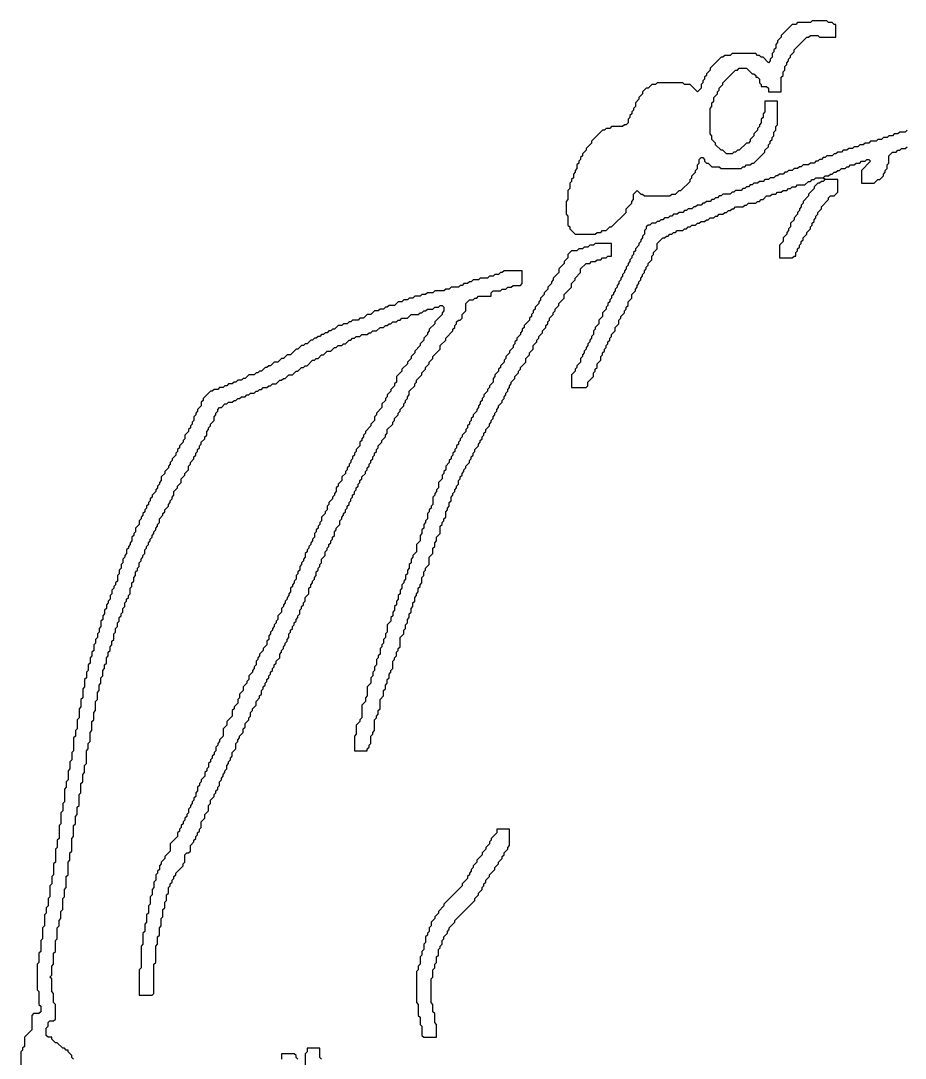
# Model space of a CAD drawing. Header units: metres. Extents: x 0 to 7998, y 2 to 10328.
# Drawn here: x 3216 to 4186, y 5387 to 6524 of the extents above; entities that cross this region are included whole.
import ezdxf

# ---------------------------------------------------------------- set-up
doc = ezdxf.new("R2010")
doc.units = ezdxf.units.M

msp = doc.modelspace()

# ---------------------------------------------------------------- linework, layer by layer
for points in [[(4084, 6524), (4082, 6522), (4068, 6522), (4066, 6520), (4062, 6520), (4050, 6508), (4050, 6506), (4046, 6502), (4046, 6500), (4044, 6498), (4044, 6494), (4042, 6492), (4042, 6490), (4040, 6488), (4040, 6484), (4038, 6482), (4038, 6480), (4036, 6478), (4030, 6484), (4028, 6484), (4026, 6486), (4024, 6486), (4022, 6488), (3996, 6488), (3994, 6486), (3988, 6486), (3986, 6484), (3984, 6484), (3972, 6472), (3972, 6470), (3968, 6466), (3968, 6464), (3966, 6462), (3966, 6460), (3964, 6458), (3964, 6456), (3962, 6454), (3962, 6450), (3958, 6446), (3950, 6454), (3944, 6454), (3942, 6456), (3914, 6456), (3912, 6454), (3908, 6454), (3904, 6450), (3902, 6450), (3898, 6446), (3898, 6444), (3894, 6440), (3894, 6438), (3890, 6434), (3890, 6430), (3888, 6428), (3888, 6426), (3886, 6424), (3886, 6422), (3884, 6420), (3884, 6418), (3882, 6416), (3882, 6412), (3880, 6410), (3878, 6410), (3876, 6408), (3864, 6408), (3862, 6406), (3858, 6406), (3856, 6404), (3854, 6404), (3842, 6392), (3842, 6390), (3836, 6384), (3836, 6382), (3832, 6378), (3832, 6376), (3830, 6374), (3830, 6372), (3828, 6370), (3828, 6368), (3826, 6366), (3826, 6362), (3824, 6360), (3824, 6358), (3822, 6356), (3822, 6352), (3820, 6350), (3820, 6348), (3818, 6346), (3818, 6340), (3816, 6338), (3816, 6328), (3814, 6326), (3814, 6312), (3816, 6310), (3816, 6300), (3818, 6298), (3818, 6296), (3824, 6290), (3846, 6290), (3848, 6292), (3852, 6292), (3854, 6294), (3858, 6294), (3862, 6298), (3864, 6298), (3880, 6314), (3880, 6318), (3886, 6324), (3886, 6326), (3888, 6328), (3888, 6334), (3892, 6338), (3896, 6334), (3898, 6334), (3900, 6332), (3928, 6332), (3930, 6334), (3934, 6334), (3938, 6338), (3940, 6338), (3950, 6348), (3950, 6350), (3952, 6352), (3952, 6354), (3956, 6358), (3956, 6360), (3958, 6362), (3958, 6366), (3960, 6368), (3960, 6372), (3962, 6374), (3964, 6374), (3966, 6372), (3966, 6370), (3968, 6368), (3970, 6368), (3974, 6364), (3982, 6364), (3984, 6362), (4006, 6362), (4008, 6364), (4010, 6364), (4012, 6366), (4016, 6366), (4018, 6368), (4020, 6368), (4032, 6380), (4032, 6382), (4036, 6386), (4036, 6388), (4038, 6390), (4038, 6392), (4040, 6394), (4040, 6396), (4042, 6398), (4042, 6402), (4044, 6404), (4044, 6408), (4046, 6410), (4046, 6436), (4032, 6436), (4032, 6424), (4030, 6422), (4030, 6418), (4028, 6416), (4028, 6412), (4026, 6410), (4026, 6408), (4024, 6406), (4024, 6404), (4020, 6400), (4020, 6398), (4016, 6394), (4016, 6392), (4014, 6390), (4012, 6390), (4004, 6382), (4002, 6382), (4000, 6380), (3998, 6380), (3996, 6378), (3990, 6378), (3986, 6382), (3984, 6382), (3978, 6388), (3978, 6390), (3974, 6394), (3974, 6398), (3972, 6400), (3972, 6428), (3974, 6430), (3974, 6434), (3976, 6436), (3976, 6440), (3980, 6444), (3980, 6446), (3982, 6448), (3982, 6450), (3986, 6454), (3986, 6456), (4000, 6470), (4002, 6470), (4004, 6472), (4012, 6472), (4018, 6466), (4020, 6466), (4022, 6464), (4022, 6462), (4024, 6462), (4026, 6460), (4026, 6456), (4028, 6454), (4028, 6452), (4034, 6452), (4036, 6450), (4036, 6446), (4050, 6446), (4050, 6462), (4052, 6464), (4052, 6468), (4054, 6470), (4054, 6474), (4056, 6476), (4056, 6478), (4058, 6480), (4058, 6482), (4060, 6484), (4060, 6486), (4064, 6490), (4064, 6492), (4078, 6506), (4080, 6506), (4082, 6508), (4090, 6508), (4092, 6506), (4110, 6506), (4110, 6520), (4108, 6520), (4106, 6522), (4102, 6522), (4100, 6524)], [(3846, 6280), (3844, 6278), (3840, 6278), (3838, 6276), (3834, 6276), (3832, 6274), (3828, 6274), (3826, 6272), (3820, 6272), (3816, 6268), (3816, 6264), (3812, 6260), (3812, 6258), (3806, 6252), (3806, 6248), (3800, 6242), (3800, 6240), (3798, 6238), (3798, 6236), (3794, 6232), (3794, 6230), (3790, 6226), (3790, 6224), (3786, 6220), (3786, 6218), (3784, 6216), (3784, 6214), (3780, 6210), (3780, 6208), (3778, 6206), (3778, 6204), (3776, 6202), (3776, 6200), (3774, 6198), (3774, 6196), (3768, 6190), (3768, 6188), (3766, 6186), (3766, 6184), (3764, 6182), (3764, 6180), (3760, 6176), (3760, 6174), (3758, 6172), (3758, 6170), (3756, 6168), (3756, 6166), (3752, 6162), (3752, 6160), (3748, 6156), (3748, 6154), (3746, 6152), (3746, 6150), (3742, 6146), (3742, 6144), (3740, 6142), (3740, 6140), (3736, 6136), (3736, 6134), (3734, 6132), (3734, 6128), (3730, 6124), (3730, 6122), (3728, 6120), (3728, 6118), (3724, 6114), (3724, 6112), (3722, 6110), (3722, 6108), (3720, 6106), (3720, 6104), (3718, 6102), (3718, 6100), (3716, 6098), (3716, 6096), (3712, 6092), (3712, 6090), (3710, 6088), (3710, 6086), (3708, 6084), (3708, 6082), (3706, 6080), (3706, 6078), (3704, 6076), (3704, 6074), (3700, 6070), (3700, 6068), (3698, 6066), (3698, 6064), (3696, 6062), (3696, 6060), (3694, 6058), (3694, 6056), (3692, 6054), (3692, 6052), (3690, 6050), (3690, 6048), (3688, 6046), (3688, 6044), (3686, 6042), (3686, 6040), (3682, 6036), (3682, 6032), (3680, 6030), (3680, 6028), (3678, 6026), (3678, 6022), (3674, 6018), (3674, 6012), (3672, 6010), (3672, 6008), (3670, 6006), (3670, 6004), (3668, 6002), (3668, 5994), (3666, 5992), (3666, 5990), (3664, 5988), (3664, 5986), (3662, 5984), (3662, 5978), (3660, 5976), (3660, 5974), (3658, 5972), (3658, 5968), (3656, 5966), (3656, 5962), (3654, 5960), (3654, 5954), (3650, 5950), (3650, 5942), (3646, 5938), (3646, 5936), (3644, 5934), (3644, 5930), (3642, 5928), (3642, 5924), (3640, 5922), (3640, 5918), (3638, 5916), (3638, 5912), (3636, 5910), (3636, 5908), (3634, 5906), (3634, 5902), (3632, 5900), (3632, 5896), (3630, 5894), (3630, 5890), (3628, 5888), (3628, 5884), (3626, 5882), (3626, 5878), (3624, 5876), (3624, 5872), (3622, 5870), (3622, 5866), (3618, 5862), (3618, 5854), (3616, 5852), (3616, 5848), (3614, 5846), (3614, 5842), (3612, 5840), (3612, 5838), (3610, 5836), (3610, 5830), (3608, 5828), (3608, 5826), (3606, 5824), (3606, 5818), (3604, 5816), (3604, 5812), (3602, 5810), (3602, 5806), (3600, 5804), (3600, 5798), (3596, 5794), (3596, 5784), (3594, 5782), (3594, 5778), (3590, 5774), (3590, 5760), (3588, 5758), (3588, 5756), (3584, 5752), (3584, 5742), (3582, 5740), (3582, 5724), (3596, 5724), (3596, 5726), (3598, 5728), (3598, 5730), (3600, 5732), (3600, 5740), (3602, 5742), (3602, 5744), (3604, 5746), (3604, 5758), (3606, 5760), (3606, 5762), (3608, 5764), (3608, 5768), (3610, 5770), (3610, 5780), (3614, 5784), (3614, 5790), (3616, 5792), (3616, 5796), (3618, 5798), (3618, 5802), (3620, 5804), (3620, 5808), (3622, 5810), (3622, 5812), (3624, 5814), (3624, 5822), (3626, 5824), (3626, 5826), (3628, 5828), (3628, 5832), (3630, 5834), (3630, 5836), (3632, 5838), (3632, 5848), (3636, 5852), (3636, 5856), (3638, 5858), (3638, 5862), (3640, 5864), (3640, 5868), (3642, 5870), (3642, 5874), (3644, 5876), (3644, 5880), (3646, 5882), (3646, 5886), (3648, 5888), (3648, 5892), (3650, 5894), (3650, 5896), (3652, 5898), (3652, 5902), (3654, 5904), (3654, 5906), (3656, 5908), (3656, 5914), (3658, 5916), (3658, 5920), (3660, 5922), (3660, 5924), (3664, 5928), (3664, 5936), (3668, 5940), (3668, 5946), (3670, 5948), (3670, 5952), (3672, 5954), (3672, 5958), (3676, 5962), (3676, 5970), (3678, 5972), (3678, 5974), (3680, 5976), (3680, 5978), (3682, 5980), (3682, 5986), (3684, 5988), (3684, 5990), (3686, 5992), (3686, 5996), (3688, 5998), (3688, 6002), (3690, 6004), (3690, 6006), (3692, 6008), (3692, 6010), (3694, 6012), (3694, 6014), (3696, 6016), (3696, 6020), (3698, 6022), (3698, 6024), (3700, 6026), (3700, 6028), (3702, 6030), (3702, 6032), (3704, 6034), (3704, 6036), (3708, 6040), (3708, 6042), (3710, 6044), (3710, 6046), (3712, 6048), (3712, 6050), (3714, 6052), (3714, 6054), (3718, 6058), (3718, 6060), (3720, 6062), (3720, 6064), (3722, 6066), (3722, 6068), (3724, 6070), (3724, 6072), (3726, 6074), (3726, 6076), (3730, 6080), (3730, 6082), (3732, 6084), (3732, 6086), (3734, 6088), (3734, 6090), (3736, 6092), (3736, 6094), (3738, 6096), (3738, 6098), (3740, 6100), (3740, 6102), (3744, 6106), (3744, 6108), (3746, 6110), (3746, 6112), (3748, 6114), (3748, 6116), (3750, 6118), (3750, 6120), (3752, 6122), (3752, 6124), (3754, 6126), (3754, 6128), (3758, 6132), (3758, 6134), (3762, 6138), (3762, 6140), (3764, 6142), (3764, 6144), (3770, 6150), (3770, 6154), (3774, 6158), (3774, 6160), (3778, 6164), (3778, 6168), (3782, 6172), (3782, 6174), (3784, 6176), (3784, 6178), (3788, 6182), (3788, 6184), (3792, 6188), (3792, 6190), (3794, 6192), (3794, 6194), (3796, 6196), (3796, 6198), (3800, 6202), (3800, 6204), (3802, 6206), (3802, 6208), (3806, 6212), (3806, 6214), (3812, 6220), (3812, 6224), (3820, 6232), (3820, 6236), (3824, 6240), (3824, 6242), (3830, 6248), (3830, 6252), (3836, 6258), (3840, 6258), (3842, 6260), (3846, 6260), (3848, 6262), (3852, 6262), (3854, 6264), (3858, 6264), (3860, 6266), (3864, 6266), (3864, 6280)], [(3738, 5638), (3738, 5634), (3732, 5628), (3732, 5626), (3730, 5624), (3730, 5622), (3726, 5618), (3726, 5616), (3722, 5612), (3722, 5610), (3716, 5604), (3716, 5602), (3712, 5598), (3712, 5596), (3710, 5594), (3710, 5592), (3708, 5590), (3708, 5588), (3706, 5586), (3706, 5584), (3700, 5578), (3700, 5576), (3680, 5556), (3680, 5554), (3674, 5548), (3674, 5546), (3670, 5542), (3670, 5540), (3666, 5536), (3666, 5532), (3664, 5530), (3664, 5526), (3662, 5524), (3662, 5522), (3660, 5520), (3660, 5514), (3658, 5512), (3658, 5506), (3656, 5504), (3656, 5500), (3654, 5498), (3654, 5490), (3652, 5488), (3652, 5484), (3650, 5482), (3650, 5448), (3652, 5446), (3652, 5434), (3654, 5432), (3654, 5424), (3656, 5422), (3656, 5412), (3658, 5410), (3672, 5410), (3672, 5424), (3670, 5426), (3670, 5436), (3668, 5438), (3668, 5446), (3666, 5448), (3666, 5474), (3668, 5476), (3668, 5484), (3670, 5486), (3670, 5490), (3672, 5492), (3672, 5498), (3674, 5500), (3674, 5506), (3676, 5508), (3676, 5510), (3678, 5512), (3678, 5516), (3680, 5518), (3680, 5520), (3684, 5524), (3684, 5526), (3686, 5528), (3686, 5530), (3692, 5536), (3692, 5538), (3714, 5560), (3714, 5562), (3718, 5566), (3718, 5568), (3722, 5572), (3722, 5574), (3724, 5576), (3724, 5578), (3726, 5580), (3726, 5582), (3730, 5586), (3730, 5588), (3736, 5594), (3736, 5596), (3740, 5600), (3740, 5602), (3744, 5606), (3744, 5608), (3746, 5610), (3746, 5612), (3750, 5616), (3750, 5618), (3752, 5620), (3752, 5638)]]:
    msp.add_lwpolyline(points, close=True)
for points in [[(4188, 6404), (4186, 6402), (4180, 6402), (4178, 6400), (4174, 6400), (4172, 6398), (4168, 6398), (4166, 6396), (4162, 6396), (4160, 6394), (4156, 6394), (4154, 6392), (4148, 6392), (4146, 6390), (4142, 6390), (4140, 6388), (4136, 6388), (4134, 6386), (4130, 6386), (4128, 6384), (4124, 6384), (4122, 6382), (4118, 6382), (4116, 6380), (4112, 6380), (4110, 6378), (4108, 6378), (4106, 6376), (4100, 6376), (4098, 6374), (4096, 6374), (4094, 6372), (4092, 6372), (4090, 6370), (4088, 6370), (4086, 6368), (4082, 6368), (4080, 6366), (4074, 6366), (4072, 6364), (4070, 6364), (4068, 6362), (4064, 6362), (4062, 6360), (4058, 6360), (4056, 6358), (4054, 6358), (4052, 6356), (4048, 6356), (4046, 6354), (4044, 6354), (4042, 6352), (4038, 6352), (4036, 6350), (4032, 6350), (4030, 6348), (4026, 6348), (4024, 6346), (4020, 6346), (4018, 6344), (4016, 6344), (4014, 6342), (4012, 6342), (4010, 6340), (4008, 6340), (4006, 6338), (4000, 6338), (3998, 6336), (3996, 6336), (3994, 6334), (3986, 6334), (3984, 6332), (3982, 6332), (3980, 6330), (3978, 6330), (3976, 6328), (3974, 6328), (3972, 6326), (3968, 6326), (3966, 6324), (3964, 6324), (3962, 6322), (3958, 6322), (3956, 6320), (3954, 6320), (3952, 6318), (3948, 6318), (3946, 6316), (3944, 6316), (3942, 6314), (3938, 6314), (3936, 6312), (3932, 6312), (3930, 6310), (3928, 6310), (3926, 6308), (3922, 6308), (3920, 6306), (3918, 6306), (3916, 6304), (3914, 6304), (3912, 6302), (3908, 6302), (3906, 6300), (3904, 6300), (3902, 6298), (3902, 6296), (3900, 6294), (3900, 6290), (3898, 6288), (3898, 6286), (3896, 6284), (3896, 6282), (3894, 6280), (3894, 6278), (3890, 6274), (3890, 6272), (3888, 6270), (3888, 6268), (3886, 6266), (3886, 6264), (3884, 6262), (3884, 6260), (3882, 6258), (3882, 6256), (3880, 6254), (3880, 6252), (3878, 6250), (3878, 6248), (3876, 6246), (3876, 6244), (3874, 6242), (3874, 6240), (3872, 6238), (3872, 6236), (3870, 6234), (3870, 6232), (3868, 6230), (3868, 6228), (3866, 6226), (3866, 6224), (3864, 6222), (3864, 6220), (3862, 6218), (3862, 6216), (3860, 6214), (3860, 6212), (3858, 6210), (3858, 6208), (3854, 6204), (3854, 6200), (3850, 6196), (3850, 6192), (3846, 6188), (3846, 6186), (3844, 6184), (3844, 6180), (3842, 6178), (3842, 6176), (3840, 6174), (3840, 6172), (3838, 6170), (3838, 6168), (3836, 6166), (3836, 6164), (3834, 6162), (3834, 6160), (3832, 6158), (3832, 6156), (3830, 6154), (3830, 6150), (3826, 6146), (3826, 6144), (3824, 6142), (3824, 6140), (3820, 6136), (3820, 6122), (3836, 6122), (3838, 6124), (3838, 6128), (3844, 6134), (3844, 6138), (3846, 6140), (3846, 6142), (3848, 6144), (3848, 6148), (3852, 6152), (3852, 6156), (3854, 6158), (3854, 6160), (3856, 6162), (3856, 6164), (3858, 6166), (3858, 6168), (3860, 6170), (3860, 6172), (3862, 6174), (3862, 6176), (3864, 6178), (3864, 6180), (3868, 6184), (3868, 6188), (3872, 6192), (3872, 6196), (3874, 6198), (3874, 6200), (3878, 6204), (3878, 6206), (3880, 6208), (3880, 6210), (3882, 6212), (3882, 6216), (3886, 6220), (3886, 6224), (3890, 6228), (3890, 6230), (3892, 6232), (3892, 6234), (3894, 6236), (3894, 6238), (3896, 6240), (3896, 6242), (3898, 6244), (3898, 6246), (3900, 6248), (3900, 6250), (3902, 6252), (3902, 6254), (3904, 6256), (3904, 6258), (3908, 6262), (3908, 6266), (3910, 6268), (3910, 6270), (3914, 6274), (3914, 6280), (3920, 6286), (3922, 6286), (3924, 6288), (3926, 6288), (3928, 6290), (3930, 6290), (3932, 6292), (3934, 6292), (3936, 6294), (3942, 6294), (3944, 6296), (3946, 6296), (3948, 6298), (3950, 6298), (3952, 6300), (3956, 6300), (3958, 6302), (3960, 6302), (3962, 6304), (3966, 6304), (3968, 6306), (3970, 6306), (3972, 6308), (3976, 6308), (3978, 6310), (3980, 6310), (3982, 6312), (3986, 6312), (3988, 6314), (3990, 6314), (3992, 6316), (3994, 6316), (3996, 6318), (3998, 6318), (4000, 6320), (4008, 6320), (4010, 6322), (4012, 6322), (4014, 6324), (4022, 6324), (4024, 6326), (4026, 6326), (4028, 6328), (4030, 6328), (4034, 6332), (4038, 6332), (4040, 6334), (4044, 6334), (4046, 6336), (4050, 6336), (4052, 6338), (4056, 6338), (4058, 6340), (4060, 6340), (4062, 6342), (4066, 6342), (4068, 6344), (4076, 6344), (4080, 6348), (4082, 6348), (4084, 6350), (4086, 6350), (4088, 6352), (4096, 6352), (4098, 6350), (4096, 6348), (4094, 6348), (4092, 6346), (4090, 6346), (4086, 6342), (4086, 6340), (4080, 6334), (4080, 6332), (4074, 6326), (4074, 6324), (4072, 6322), (4072, 6320), (4070, 6318), (4070, 6316), (4068, 6314), (4068, 6312), (4064, 6308), (4064, 6306), (4060, 6302), (4060, 6298), (4058, 6296), (4058, 6294), (4056, 6292), (4056, 6290), (4052, 6286), (4052, 6282), (4048, 6278), (4048, 6264), (4062, 6264), (4064, 6266), (4066, 6266), (4066, 6270), (4068, 6272), (4068, 6274), (4070, 6276), (4070, 6278), (4072, 6280), (4072, 6282), (4074, 6284), (4074, 6286), (4078, 6290), (4078, 6292), (4082, 6296), (4082, 6298), (4084, 6300), (4084, 6302), (4086, 6304), (4086, 6306), (4088, 6308), (4088, 6310), (4090, 6312), (4090, 6314), (4094, 6318), (4094, 6320), (4102, 6328), (4102, 6330), (4104, 6332), (4108, 6332), (4112, 6336), (4112, 6350), (4098, 6350), (4096, 6352), (4098, 6354), (4102, 6354), (4104, 6356), (4106, 6356), (4108, 6358), (4110, 6358), (4112, 6360), (4114, 6360), (4116, 6362), (4120, 6362), (4122, 6364), (4124, 6364), (4126, 6366), (4130, 6366), (4132, 6368), (4136, 6368), (4138, 6370), (4142, 6370), (4144, 6372), (4146, 6372), (4148, 6370), (4138, 6360), (4138, 6346), (4152, 6346), (4156, 6350), (4158, 6350), (4162, 6354), (4162, 6356), (4164, 6358), (4164, 6360), (4166, 6362), (4166, 6366), (4168, 6368), (4168, 6376), (4172, 6380), (4176, 6380), (4178, 6382), (4180, 6382), (4182, 6384), (4186, 6384), (4188, 6386)], [(3274, 5386), (3272, 5388), (3272, 5390), (3268, 5394), (3268, 5396), (3266, 5396), (3264, 5398), (3262, 5398), (3256, 5404), (3254, 5404), (3250, 5408), (3250, 5410), (3246, 5410), (3244, 5412), (3244, 5420), (3246, 5422), (3246, 5426), (3248, 5428), (3252, 5428), (3254, 5430), (3254, 5446), (3252, 5448), (3252, 5458), (3250, 5460), (3250, 5474), (3248, 5476), (3250, 5478), (3250, 5488), (3252, 5490), (3252, 5502), (3254, 5504), (3254, 5516), (3256, 5518), (3256, 5530), (3258, 5532), (3258, 5538), (3260, 5540), (3260, 5548), (3262, 5550), (3262, 5562), (3264, 5564), (3264, 5572), (3266, 5574), (3266, 5586), (3268, 5588), (3268, 5602), (3270, 5604), (3270, 5612), (3272, 5614), (3272, 5628), (3274, 5630), (3274, 5642), (3276, 5644), (3276, 5652), (3278, 5654), (3278, 5662), (3280, 5664), (3280, 5676), (3282, 5678), (3282, 5688), (3284, 5690), (3284, 5698), (3286, 5700), (3286, 5708), (3288, 5710), (3288, 5724), (3290, 5726), (3290, 5732), (3292, 5734), (3292, 5744), (3294, 5746), (3294, 5756), (3296, 5758), (3296, 5766), (3298, 5768), (3298, 5778), (3300, 5780), (3300, 5788), (3302, 5790), (3302, 5796), (3304, 5798), (3304, 5804), (3306, 5806), (3306, 5812), (3308, 5814), (3308, 5818), (3310, 5820), (3310, 5826), (3312, 5828), (3312, 5832), (3314, 5834), (3314, 5838), (3316, 5840), (3316, 5844), (3318, 5846), (3318, 5852), (3320, 5854), (3320, 5858), (3322, 5860), (3322, 5864), (3324, 5866), (3324, 5870), (3326, 5872), (3326, 5874), (3328, 5876), (3328, 5880), (3330, 5882), (3330, 5886), (3332, 5888), (3332, 5890), (3334, 5892), (3334, 5894), (3336, 5896), (3336, 5902), (3338, 5904), (3338, 5908), (3340, 5910), (3340, 5914), (3342, 5916), (3342, 5920), (3344, 5922), (3344, 5924), (3346, 5926), (3346, 5930), (3348, 5932), (3348, 5934), (3350, 5936), (3350, 5938), (3352, 5940), (3352, 5944), (3354, 5946), (3354, 5948), (3356, 5950), (3356, 5952), (3358, 5954), (3358, 5956), (3360, 5958), (3360, 5960), (3362, 5962), (3362, 5964), (3364, 5966), (3364, 5968), (3366, 5970), (3366, 5972), (3368, 5974), (3368, 5978), (3372, 5982), (3372, 5984), (3374, 5986), (3374, 5988), (3378, 5992), (3378, 5994), (3380, 5996), (3380, 5998), (3382, 6000), (3382, 6002), (3384, 6004), (3384, 6008), (3388, 6012), (3388, 6014), (3392, 6018), (3392, 6022), (3396, 6026), (3396, 6028), (3400, 6032), (3400, 6036), (3402, 6038), (3402, 6040), (3406, 6044), (3406, 6046), (3408, 6048), (3408, 6050), (3410, 6052), (3410, 6054), (3412, 6056), (3412, 6058), (3414, 6060), (3414, 6062), (3418, 6066), (3418, 6068), (3420, 6070), (3420, 6074), (3422, 6076), (3422, 6078), (3424, 6080), (3424, 6082), (3428, 6086), (3428, 6090), (3430, 6092), (3430, 6094), (3432, 6096), (3432, 6098), (3434, 6100), (3436, 6100), (3440, 6104), (3442, 6104), (3444, 6106), (3448, 6106), (3450, 6108), (3452, 6108), (3454, 6110), (3456, 6110), (3458, 6112), (3462, 6112), (3464, 6114), (3466, 6114), (3468, 6116), (3472, 6116), (3474, 6118), (3476, 6118), (3478, 6120), (3480, 6120), (3482, 6122), (3486, 6122), (3488, 6124), (3490, 6124), (3492, 6126), (3496, 6126), (3500, 6130), (3502, 6130), (3504, 6132), (3506, 6132), (3510, 6136), (3514, 6136), (3518, 6140), (3520, 6140), (3524, 6144), (3526, 6144), (3528, 6146), (3530, 6146), (3536, 6152), (3538, 6152), (3540, 6154), (3542, 6154), (3546, 6158), (3548, 6158), (3552, 6162), (3556, 6162), (3560, 6166), (3562, 6166), (3564, 6168), (3568, 6168), (3570, 6170), (3572, 6170), (3576, 6174), (3578, 6174), (3580, 6176), (3582, 6176), (3584, 6178), (3588, 6178), (3590, 6180), (3596, 6180), (3598, 6182), (3600, 6182), (3602, 6184), (3606, 6184), (3610, 6188), (3614, 6188), (3616, 6190), (3618, 6190), (3620, 6192), (3622, 6192), (3624, 6194), (3628, 6194), (3630, 6196), (3632, 6196), (3634, 6198), (3640, 6198), (3644, 6202), (3652, 6202), (3654, 6204), (3656, 6204), (3658, 6206), (3660, 6206), (3662, 6208), (3668, 6208), (3670, 6210), (3674, 6210), (3676, 6212), (3678, 6212), (3680, 6210), (3680, 6206), (3678, 6204), (3678, 6202), (3670, 6194), (3670, 6192), (3664, 6186), (3664, 6184), (3662, 6182), (3662, 6180), (3658, 6176), (3658, 6174), (3654, 6170), (3654, 6168), (3648, 6162), (3648, 6160), (3644, 6156), (3644, 6154), (3640, 6150), (3640, 6148), (3634, 6142), (3634, 6140), (3628, 6134), (3628, 6128), (3626, 6126), (3626, 6124), (3622, 6120), (3622, 6118), (3618, 6114), (3618, 6112), (3616, 6110), (3616, 6108), (3612, 6104), (3612, 6100), (3606, 6094), (3606, 6092), (3604, 6090), (3604, 6086), (3600, 6082), (3600, 6080), (3594, 6074), (3594, 6072), (3592, 6070), (3592, 6068), (3590, 6066), (3590, 6064), (3588, 6062), (3588, 6058), (3584, 6054), (3584, 6052), (3582, 6050), (3582, 6048), (3580, 6046), (3580, 6044), (3578, 6042), (3578, 6040), (3576, 6038), (3576, 6036), (3574, 6034), (3574, 6032), (3572, 6030), (3572, 6028), (3568, 6024), (3568, 6020), (3564, 6016), (3564, 6014), (3562, 6012), (3562, 6008), (3560, 6006), (3560, 6004), (3558, 6002), (3558, 6000), (3554, 5996), (3554, 5994), (3552, 5992), (3552, 5988), (3550, 5986), (3550, 5984), (3546, 5980), (3546, 5976), (3544, 5974), (3544, 5972), (3542, 5970), (3542, 5968), (3540, 5966), (3540, 5964), (3538, 5962), (3538, 5958), (3536, 5956), (3536, 5954), (3534, 5952), (3534, 5950), (3532, 5948), (3532, 5946), (3530, 5944), (3530, 5942), (3528, 5940), (3528, 5936), (3526, 5934), (3526, 5932), (3524, 5930), (3524, 5928), (3522, 5926), (3522, 5922), (3520, 5920), (3520, 5918), (3518, 5916), (3518, 5912), (3516, 5910), (3516, 5908), (3514, 5906), (3514, 5904), (3512, 5902), (3512, 5898), (3510, 5896), (3510, 5894), (3508, 5892), (3508, 5890), (3506, 5888), (3506, 5886), (3504, 5884), (3504, 5882), (3502, 5880), (3502, 5876), (3498, 5872), (3498, 5868), (3496, 5866), (3496, 5864), (3494, 5862), (3494, 5860), (3492, 5858), (3492, 5856), (3490, 5854), (3490, 5852), (3488, 5850), (3488, 5846), (3486, 5844), (3486, 5840), (3482, 5836), (3482, 5834), (3478, 5830), (3478, 5828), (3476, 5826), (3476, 5824), (3474, 5822), (3474, 5818), (3472, 5816), (3472, 5814), (3470, 5812), (3470, 5810), (3466, 5806), (3466, 5802), (3464, 5800), (3464, 5798), (3460, 5794), (3460, 5790), (3456, 5786), (3456, 5782), (3454, 5780), (3454, 5776), (3450, 5772), (3450, 5770), (3448, 5768), (3448, 5762), (3442, 5756), (3442, 5752), (3438, 5748), (3438, 5740), (3434, 5736), (3434, 5734), (3432, 5732), (3432, 5730), (3430, 5728), (3430, 5724), (3428, 5722), (3428, 5720), (3426, 5718), (3426, 5716), (3424, 5714), (3424, 5712), (3422, 5710), (3422, 5706), (3420, 5704), (3420, 5702), (3418, 5700), (3418, 5696), (3414, 5692), (3414, 5690), (3412, 5688), (3412, 5686), (3410, 5684), (3410, 5680), (3408, 5678), (3408, 5674), (3406, 5672), (3406, 5670), (3404, 5668), (3404, 5666), (3402, 5664), (3402, 5662), (3400, 5660), (3400, 5656), (3398, 5654), (3398, 5652), (3396, 5650), (3396, 5648), (3394, 5646), (3394, 5644), (3392, 5642), (3392, 5640), (3390, 5638), (3390, 5636), (3388, 5634), (3388, 5630), (3380, 5622), (3380, 5614), (3374, 5608), (3374, 5606), (3370, 5602), (3370, 5600), (3368, 5598), (3368, 5594), (3366, 5592), (3366, 5590), (3364, 5588), (3364, 5582), (3362, 5580), (3362, 5574), (3360, 5572), (3360, 5566), (3358, 5564), (3358, 5556), (3356, 5554), (3356, 5546), (3354, 5544), (3354, 5536), (3352, 5534), (3352, 5526), (3350, 5524), (3350, 5512), (3348, 5510), (3348, 5486), (3346, 5484), (3346, 5456), (3360, 5456), (3362, 5458), (3362, 5490), (3364, 5492), (3364, 5510), (3366, 5512), (3366, 5520), (3368, 5522), (3368, 5530), (3370, 5532), (3370, 5540), (3372, 5542), (3372, 5550), (3374, 5552), (3374, 5558), (3376, 5560), (3376, 5566), (3378, 5568), (3378, 5574), (3380, 5576), (3380, 5578), (3382, 5580), (3382, 5582), (3384, 5584), (3384, 5586), (3386, 5588), (3386, 5590), (3394, 5598), (3394, 5600), (3396, 5602), (3396, 5610), (3398, 5612), (3400, 5612), (3402, 5614), (3402, 5620), (3406, 5624), (3406, 5626), (3408, 5628), (3408, 5630), (3410, 5632), (3410, 5634), (3412, 5636), (3412, 5638), (3414, 5640), (3414, 5646), (3418, 5650), (3418, 5654), (3422, 5658), (3422, 5664), (3424, 5666), (3424, 5670), (3428, 5674), (3428, 5676), (3430, 5678), (3430, 5680), (3432, 5682), (3432, 5684), (3434, 5686), (3434, 5690), (3436, 5692), (3436, 5694), (3438, 5696), (3438, 5698), (3440, 5700), (3440, 5702), (3442, 5704), (3442, 5708), (3444, 5710), (3444, 5712), (3446, 5714), (3446, 5716), (3448, 5718), (3448, 5722), (3452, 5726), (3452, 5732), (3454, 5734), (3454, 5736), (3456, 5738), (3456, 5740), (3460, 5744), (3460, 5748), (3462, 5750), (3462, 5754), (3466, 5758), (3466, 5760), (3468, 5762), (3468, 5766), (3470, 5768), (3470, 5770), (3474, 5774), (3474, 5778), (3478, 5782), (3478, 5784), (3480, 5786), (3480, 5790), (3482, 5792), (3482, 5794), (3484, 5796), (3484, 5798), (3486, 5800), (3486, 5802), (3488, 5804), (3488, 5806), (3490, 5808), (3490, 5810), (3492, 5812), (3492, 5814), (3494, 5816), (3494, 5818), (3496, 5820), (3496, 5822), (3500, 5826), (3500, 5830), (3502, 5832), (3502, 5834), (3504, 5836), (3504, 5838), (3506, 5840), (3506, 5842), (3508, 5844), (3508, 5846), (3510, 5848), (3510, 5852), (3512, 5854), (3512, 5856), (3514, 5858), (3514, 5860), (3516, 5862), (3516, 5864), (3518, 5866), (3518, 5868), (3520, 5870), (3520, 5872), (3522, 5874), (3522, 5878), (3524, 5880), (3524, 5882), (3526, 5884), (3526, 5886), (3528, 5888), (3528, 5892), (3532, 5896), (3532, 5902), (3534, 5904), (3534, 5906), (3536, 5908), (3536, 5910), (3538, 5912), (3538, 5914), (3540, 5916), (3540, 5920), (3542, 5922), (3542, 5924), (3544, 5926), (3544, 5928), (3546, 5930), (3546, 5934), (3550, 5938), (3550, 5942), (3552, 5944), (3552, 5946), (3554, 5948), (3554, 5950), (3556, 5952), (3556, 5954), (3558, 5956), (3558, 5958), (3560, 5960), (3560, 5964), (3562, 5966), (3562, 5968), (3566, 5972), (3566, 5976), (3568, 5978), (3568, 5980), (3570, 5982), (3570, 5984), (3572, 5986), (3572, 5988), (3574, 5990), (3574, 5992), (3576, 5994), (3576, 5996), (3578, 5998), (3578, 6000), (3580, 6002), (3580, 6004), (3582, 6006), (3582, 6008), (3584, 6010), (3584, 6012), (3586, 6014), (3586, 6016), (3588, 6018), (3588, 6020), (3590, 6022), (3590, 6024), (3594, 6028), (3594, 6030), (3596, 6032), (3596, 6034), (3598, 6036), (3598, 6038), (3600, 6040), (3600, 6042), (3602, 6044), (3602, 6046), (3604, 6048), (3604, 6050), (3606, 6052), (3606, 6054), (3608, 6056), (3608, 6058), (3612, 6062), (3612, 6064), (3616, 6068), (3616, 6070), (3618, 6072), (3618, 6076), (3624, 6082), (3624, 6084), (3626, 6086), (3626, 6088), (3630, 6092), (3630, 6094), (3632, 6096), (3632, 6098), (3636, 6102), (3636, 6104), (3638, 6106), (3638, 6108), (3640, 6110), (3640, 6112), (3642, 6114), (3642, 6118), (3648, 6124), (3648, 6126), (3650, 6128), (3650, 6130), (3656, 6136), (3656, 6138), (3660, 6142), (3660, 6144), (3664, 6148), (3664, 6150), (3668, 6154), (3668, 6156), (3676, 6164), (3676, 6168), (3682, 6174), (3682, 6176), (3690, 6184), (3690, 6186), (3692, 6188), (3692, 6190), (3694, 6192), (3694, 6194), (3696, 6196), (3698, 6196), (3700, 6198), (3700, 6202), (3704, 6206), (3704, 6214), (3708, 6218), (3712, 6218), (3714, 6220), (3716, 6220), (3718, 6222), (3732, 6222), (3732, 6226), (3734, 6228), (3742, 6228), (3744, 6230), (3748, 6230), (3750, 6232), (3754, 6232), (3756, 6234), (3764, 6234), (3766, 6236), (3766, 6250), (3746, 6250), (3744, 6248), (3742, 6248), (3740, 6246), (3736, 6246), (3734, 6244), (3730, 6244), (3728, 6242), (3720, 6242), (3718, 6240), (3712, 6240), (3710, 6238), (3708, 6238), (3706, 6236), (3702, 6236), (3700, 6234), (3698, 6234), (3696, 6232), (3688, 6232), (3686, 6230), (3682, 6230), (3680, 6228), (3670, 6228), (3668, 6226), (3662, 6226), (3660, 6224), (3656, 6224), (3654, 6222), (3648, 6222), (3646, 6220), (3642, 6220), (3640, 6218), (3636, 6218), (3634, 6216), (3630, 6216), (3626, 6212), (3620, 6212), (3618, 6210), (3616, 6210), (3614, 6208), (3610, 6208), (3608, 6206), (3604, 6206), (3600, 6202), (3596, 6202), (3592, 6198), (3588, 6198), (3586, 6196), (3580, 6196), (3578, 6194), (3576, 6194), (3574, 6192), (3570, 6192), (3568, 6190), (3564, 6190), (3560, 6186), (3558, 6186), (3556, 6184), (3554, 6184), (3552, 6182), (3550, 6182), (3548, 6180), (3546, 6180), (3544, 6178), (3542, 6178), (3540, 6176), (3538, 6176), (3536, 6174), (3534, 6174), (3530, 6170), (3528, 6170), (3526, 6168), (3524, 6168), (3520, 6164), (3518, 6164), (3512, 6158), (3508, 6158), (3504, 6154), (3502, 6154), (3498, 6150), (3494, 6150), (3490, 6146), (3488, 6146), (3486, 6144), (3484, 6144), (3480, 6140), (3478, 6140), (3476, 6138), (3474, 6138), (3472, 6136), (3466, 6136), (3462, 6132), (3460, 6132), (3458, 6130), (3454, 6130), (3452, 6128), (3450, 6128), (3448, 6126), (3444, 6126), (3442, 6124), (3440, 6124), (3438, 6122), (3434, 6122), (3432, 6120), (3428, 6120), (3426, 6118), (3424, 6118), (3416, 6110), (3416, 6108), (3414, 6106), (3414, 6102), (3410, 6098), (3410, 6096), (3408, 6094), (3408, 6092), (3406, 6090), (3406, 6086), (3404, 6084), (3404, 6082), (3402, 6080), (3402, 6078), (3400, 6076), (3400, 6074), (3396, 6070), (3396, 6066), (3394, 6064), (3394, 6062), (3390, 6058), (3390, 6056), (3388, 6054), (3388, 6052), (3386, 6050), (3386, 6048), (3382, 6044), (3382, 6042), (3380, 6040), (3380, 6038), (3378, 6036), (3378, 6034), (3374, 6030), (3374, 6028), (3370, 6024), (3370, 6020), (3368, 6018), (3368, 6016), (3366, 6014), (3366, 6012), (3364, 6010), (3364, 6008), (3360, 6004), (3360, 6002), (3358, 6000), (3358, 5998), (3356, 5996), (3356, 5994), (3354, 5992), (3354, 5990), (3352, 5988), (3352, 5986), (3350, 5984), (3350, 5982), (3348, 5980), (3348, 5978), (3346, 5976), (3346, 5972), (3342, 5968), (3342, 5964), (3340, 5962), (3340, 5960), (3338, 5958), (3338, 5954), (3336, 5952), (3336, 5950), (3334, 5948), (3334, 5946), (3332, 5944), (3332, 5940), (3330, 5938), (3330, 5936), (3328, 5934), (3328, 5930), (3326, 5928), (3326, 5924), (3324, 5922), (3324, 5918), (3322, 5916), (3322, 5910), (3320, 5908), (3320, 5906), (3318, 5904), (3318, 5902), (3316, 5900), (3316, 5896), (3314, 5894), (3314, 5890), (3312, 5888), (3312, 5886), (3310, 5884), (3310, 5880), (3308, 5878), (3308, 5874), (3306, 5872), (3306, 5868), (3304, 5866), (3304, 5860), (3302, 5858), (3302, 5854), (3300, 5852), (3300, 5848), (3298, 5846), (3298, 5842), (3296, 5840), (3296, 5834), (3294, 5832), (3294, 5828), (3292, 5826), (3292, 5820), (3290, 5818), (3290, 5812), (3288, 5810), (3288, 5804), (3286, 5802), (3286, 5794), (3284, 5792), (3284, 5782), (3282, 5780), (3282, 5772), (3280, 5770), (3280, 5760), (3278, 5758), (3278, 5748), (3276, 5746), (3276, 5740), (3274, 5738), (3274, 5724), (3272, 5722), (3272, 5714), (3270, 5712), (3270, 5704), (3268, 5702), (3268, 5692), (3266, 5690), (3266, 5684), (3264, 5682), (3264, 5668), (3262, 5666), (3262, 5658), (3260, 5656), (3260, 5644), (3258, 5642), (3258, 5628), (3256, 5626), (3256, 5618), (3254, 5616), (3254, 5602), (3252, 5600), (3252, 5588), (3250, 5586), (3250, 5578), (3248, 5576), (3248, 5564), (3246, 5562), (3246, 5554), (3244, 5552), (3244, 5546), (3242, 5544), (3242, 5532), (3240, 5530), (3240, 5518), (3238, 5516), (3238, 5504), (3236, 5502), (3236, 5492), (3234, 5490), (3234, 5462), (3236, 5460), (3236, 5446), (3238, 5444), (3238, 5438), (3236, 5436), (3230, 5436), (3228, 5434), (3228, 5418), (3220, 5410), (3220, 5400), (3218, 5398), (3218, 5396), (3216, 5394), (3216, 5378)], [(3520, 5386), (3518, 5388), (3518, 5390), (3516, 5392), (3502, 5392), (3502, 5386)], [(3546, 5386), (3544, 5388), (3544, 5398), (3530, 5398), (3530, 5394), (3528, 5392), (3528, 5378)]]:
    msp.add_lwpolyline(points)

doc.saveas('drawing.dxf')
